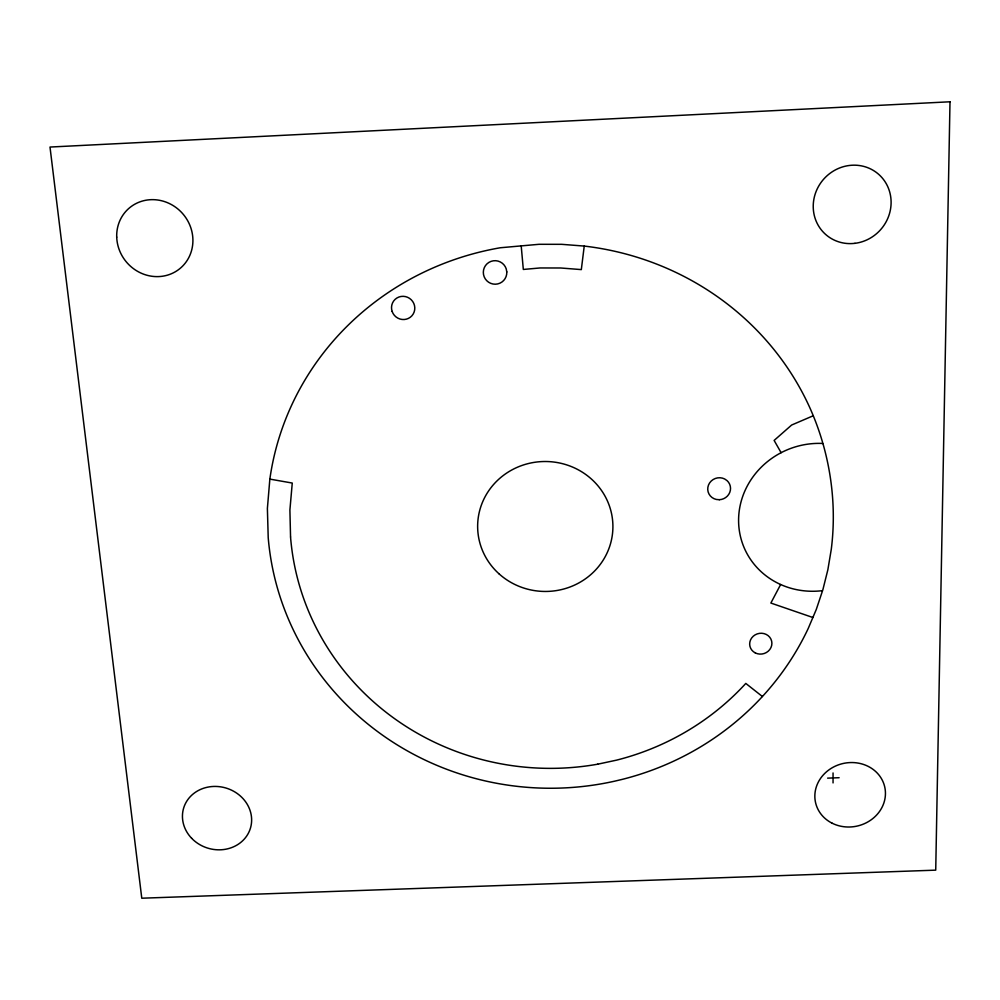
<?xml version="1.0" encoding="UTF-8"?>
<svg xmlns="http://www.w3.org/2000/svg" width="1000" height="1000" viewBox="0 0 1000 1000"><rect width="100%" height="100%" fill="white"/><g stroke="black" fill="none" stroke-linecap="round" stroke-linejoin="round"><path stroke-width="1.5" d="M833.05 782.925L833.05 772.95M269.85 479.113L267.387 508.413L268.212 537.663A283.025 272.075 0.5 0 0 614.875 781.125L622.062 779.425A283.025 272.075 0.5 0 0 808.25 628.413L816.3 609.412L822.85 589.812L827.862 569.738L831.287 549.263C837.438 500.438 829.375 450.163 808.812 405.5A283.025 272.075 0.5 0 0 584.237 246.075L561.675 244.325L539.05 244.3L500.275 247.763A283.363 272.413 0.5 0 0 269.85 479.113L292.262 483.05L289.9 510L290.55 536.95M584.237 246.075L581.325 269.6L560.65 267.987L540.062 267.962L523.325 269.45L521.2 245.888M780.65 584.513L770.863 603.05L812.875 617.5M813.1 415.825L791.65 425.025L774.125 440.425L781.112 452.688M597.737 764.188L616.475 760.163A260.4 250.287 0.5 0 0 745.8 683.425L762.4 696.513M827.613 778.138L839.125 777.712M822.675 443.562L822 443.425A77.812 73.288 -22.1 0 0 738.587 520.5A77.812 73.288 -22.1 0 0 822.212 590.688M597.8 764.175A260.4 250.287 0.5 0 1 290.55 537.013M950 101.788L935.725 870.15L141.775 898.213L50 147.05L950 101.788M719.325 499.712L716.375 499.462A11.45 10.938 -18.2 0 1 708.525 484.975A11.45 10.938 -18.2 0 1 724.663 478.975L727.05 480.625A11.45 10.938 -18.2 0 1 719.325 499.712M506.788 271.913L506.225 268.888A11.787 11.712 53.9 0 0 487.062 263.788A11.787 11.712 53.9 0 0 490.662 283.325A11.787 11.712 53.9 0 0 506.788 271.913M755.312 652.925A11.162 10.4 -13.2 0 0 771.9 643.263A11.162 10.4 -13.2 0 0 755.125 634.862A11.162 10.4 -13.2 0 0 755.312 652.925M392.137 311.438A11.762 11.5 41.4 0 0 411.925 315.763A11.762 11.5 41.4 0 0 405.412 296.588A11.762 11.5 41.4 0 0 392.137 311.438M854.95 243.325A40.087 38.062 -49 0 0 884.412 180.763A40.087 38.062 -49 0 0 817.138 189.088A40.087 38.062 -49 0 0 854.95 243.325M116.713 237.1A39.462 37.1 49.6 0 0 174.963 271.975A39.462 37.1 49.6 0 0 172.738 205.338A39.462 37.1 49.6 0 0 116.713 237.1M191.575 838.213A34.888 31.412 16.8 0 0 250.062 829.338A34.888 31.412 16.8 0 0 209.462 786.838A34.888 31.412 16.8 0 0 191.575 838.213M832.225 823.25A35.475 32.075 -12.8 0 0 885.45 793.662A35.475 32.075 -12.8 0 0 832.75 767.438A35.475 32.075 -12.8 0 0 832.225 823.25M499.137 573.925A67.638 64.975 1.1 0 0 611.175 541.2A67.638 64.975 1.1 0 0 525.513 464.312A67.638 64.975 1.1 0 0 499.137 573.925"/></g></svg>
